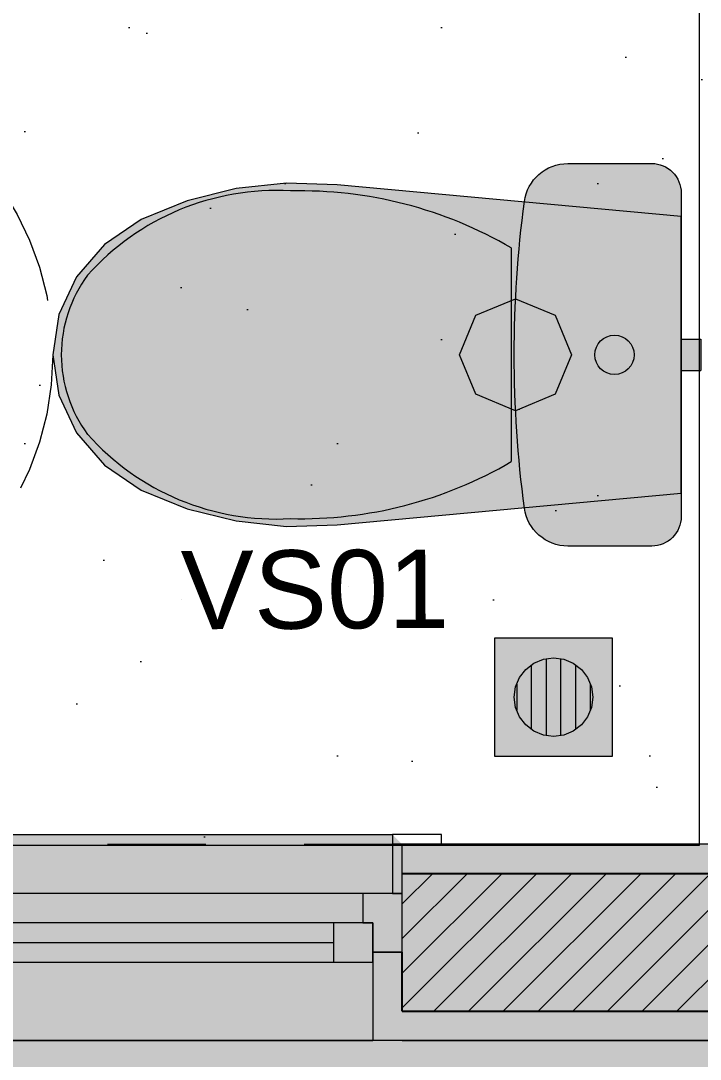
# Model space of a CAD drawing. Header units: metres. Extents: x -77 to 21.6, y -70.6 to -27.7.
# Drawn here: x -48.105 to -47.413, y -56.82 to -55.761 of the extents above; entities that cross this region are included whole.
import ezdxf

# ---------------------------------------------------------------- set-up
doc = ezdxf.new("R2010")
doc.units = ezdxf.units.M
doc.header["$MEASUREMENT"] = 0
doc.linetypes.add('Dashed', pattern=[0.07, 0.045, -0.025])
doc.linetypes.add('Hidden Line (2)', pattern=[0.195611, 0.141111, -0.0545])
for name, color, linetype in [('Janelas Archicad', 7, 'Continuous'), ('NOTAS BANCADAS', 7, 'Continuous'), ('PAREDE CONSTRUIR', 7, 'Continuous')]:
    doc.layers.add(name, color=color, linetype=linetype)
for name, color, linetype, lineweight in [('Janelas Archicad_Caneta_No__10', 7, 'Continuous', 5), ('Janelas Archicad_Caneta_No__241', 7, 'Continuous', 13), ('LAJES.EST_Caneta_No__96', 252, 'Continuous', 0), ('LOUCAS-METAIS.ARQ_Caneta_No__96', 252, 'Continuous', 0), ('NOTAS BANCADAS_Caneta_No__99', 7, 'Continuous', 20), ('PAREDE CONSTRUIR_Caneta_No__241', 7, 'Continuous', 13), ('PAREDE CONSTRUIR_Caneta_No__3', 7, 'Continuous', 25), ('RALO_Caneta_No__96', 252, 'Continuous', 0)]:
    doc.layers.add(name, color=color, linetype=linetype, lineweight=lineweight)
for name, color, linetype, lineweight, true_color in [('Janelas Archicad_Caneta_No__9', 7, 'Continuous', 5, 0x020202), ('LAJES.EST_Caneta_No__18', 7, 'Continuous', 0, 0xdfdfdf), ('LAJES.EST_Caneta_No__254', 7, 'Continuous', 0, 0xd1c9ad), ('LOUCAS-METAIS.ARQ_Caneta_No__13', 7, 'Continuous', 0, 0xaaaaaa), ('LOUCAS-METAIS.ARQ_Caneta_No__18', 7, 'Continuous', 0, 0xdfdfdf), ('RALO_Caneta_No__19', 7, 'Continuous', 0, 0xe9e9e9), ('ZONA_Caneta_No__56', 7, 'Continuous', 0, 0xffe495)]:
    doc.layers.add(name, color=color, linetype=linetype, lineweight=lineweight, true_color=true_color)
doc.styles.add('GENERATED_STYLE_1', font='arial.ttf')
pattern_1 = [(45, (0, 0.5), (-0.159099, 0.159099), [0, -0.15, 0, -0.225]), (110, (0.5, 0.5), (0.21143084, 0.07695453), [0, -0.11, 0, -0.19])]

# ---------------------------------------------------------------- blocks, each defined once
blk = doc.blocks.new('Horizontal Multi-Sash Window 26')
at = {"layer": 'Janelas Archicad', "linetype": 'Continuous', "lineweight": 0, "true_color": 0xffffff}
for points in [[(1.18, 0.01), (0.46, 0.01), (0.46, -0.03), (0.43, -0.03), (0.43, -0.06), (1.21, -0.06), (1.21, -0.03), (1.18, -0.03)], [(1.18, -0.03), (1.18, 0.01), (0.46, 0.01), (0.46, -0.03)], [(1.22, -0.03), (1.22, 0.01), (1.18, 0.01), (1.18, -0.03)], [(1.25, -0.06), (1.25, 0), (1.22, 0), (1.22, -0.03), (1.21, -0.03), (1.21, -0.06)], [(-1.25, -0.06), (-1.25, -0.11), (-1.24, -0.12), (1.24, -0.12), (1.25, -0.11), (1.25, -0.06)]]:
    blk.add_hatch(color=7, dxfattribs=at).paths.add_polyline_path(points)
at = {"layer": 'Janelas Archicad_Caneta_No__10', "color": 7, "linetype": 'Continuous', "lineweight": 5}
for p, q in [((1.24, -0.11), (1.24, -0.06)), ((1.24, -0.06), (1.25, -0.06)), ((1.25, -0.06), (1.25, -0.11)), ((1.25, -0.11), (1.24, -0.11)), ((1.24, -0.11), (1.29, -0.11)), ((1.24, -0.12), (1.24, -0.11)), ((1.29, -0.11), (1.29, -0.12)), ((1.29, -0.12), (1.24, -0.12))]:
    blk.add_line(p, q, dxfattribs=at)
at = {"layer": 'Janelas Archicad_Caneta_No__241', "color": 7, "linetype": 'Continuous', "lineweight": 13}
for p, q in [((1.25, 0.09), (1.22, 0.09)), ((1.22, 0), (1.22, 0.09)), ((1.25, 0), (1.25, -0.06)), ((1.25, -0.06), (1.25, -0.08)), ((1.25, -0.08), (1.25, -0.11)), ((1.25, -0.11), (1.29, -0.11))]:
    blk.add_line(p, q, dxfattribs=at)
at = {"layer": 'Janelas Archicad_Caneta_No__9', "color": 18, "linetype": 'Continuous', "lineweight": 5, "true_color": 0x020202}
for p, q in [((-1.22, 0.09), (1.22, 0.09)), ((0.46, 0.01), (1.18, 0.01)), ((0.46, 0.01), (1.18, 0.01)), ((1.18, -0.03), (1.18, 0.01)), ((1.18, 0.01), (1.22, 0.01)), ((1.22, 0.01), (1.22, -0.03)), ((1.22, -0.03), (1.22, 0)), ((1.22, 0), (1.25, 0)), ((0.46, -0.01), (1.18, -0.01)), ((1.18, -0.03), (0.46, -0.03)), ((1.22, -0.03), (1.18, -0.03)), ((1.21, -0.06), (1.21, -0.03)), ((1.21, -0.03), (1.22, -0.03)), ((1.21, -0.06), (0.43, -0.06)), ((1.25, -0.06), (1.21, -0.06)), ((-1.24, -0.12), (1.24, -0.12))]:
    blk.add_line(p, q, dxfattribs=at)
at = {"layer": 'Janelas Archicad_Caneta_No__9', "color": 18, "linetype": 'Dashed', "lineweight": 5, "true_color": 0x020202}
blk.add_line((-1.25, -0.11), (1.25, -0.11), dxfattribs=at)
blk = doc.blocks.new('WC Disabled 26')
at = {"layer": 'LOUCAS-METAIS.ARQ_Caneta_No__18', "linetype": 'Continuous', "lineweight": 0, "true_color": 0xdfdfdf}
for points in [[(-0.0113, -0.02), (0, -0.02), (0, 0), (-0.0113, 0)], [(0, -0.02), (0.0113, -0.02), (0.0113, 0), (0, 0)], [(0.0113, -0.02), (0.016, -0.02), (0.016, 0), (0.0113, 0)], [(-0.016, -0.02), (-0.0113, -0.02), (-0.0113, 0), (-0.016, 0)], [(0.165, -0.02), (-0.165, -0.02, 0.414214), (-0.195, -0.05), (-0.195, -0.1354, 0.375967), (-0.1562, -0.1797, 0.066259), (0.1562, -0.1797, 0.375967), (0.195, -0.1354), (0.195, -0.05, 0.414214)], [(-0.1694, -0.4734), (-0.157, -0.5232), (-0.138, -0.5701), (-0.1124, -0.6073), (-0.0794, -0.6358), (-0.041, -0.6538), (0, -0.66), (0.041, -0.6538), (0.0794, -0.6358), (0.1124, -0.6073), (0.138, -0.5701), (0.157, -0.5232), (0.1694, -0.4734), (0.1749, -0.4221), (0.1733, -0.3704), (0.141, -0.02), (-0.141, -0.02), (-0.1733, -0.3704), (-0.1749, -0.4221)]]:
    blk.add_hatch(color=254, dxfattribs=at).paths.add_polyline_path(points)
at = {"layer": 'LOUCAS-METAIS.ARQ_Caneta_No__13', "color": 253, "linetype": 'Continuous', "lineweight": 0, "true_color": 0xaaaaaa}
for p, q in [((-0.0113, 0), (0, 0)), ((0, 0), (0.0113, 0)), ((0.0113, 0), (0.016, 0)), ((0.016, -0.02), (0.016, 0)), ((-0.016, 0), (-0.0113, 0)), ((-0.016, -0.02), (-0.016, 0)), ((-0.016, -0.02), (-0.0113, -0.02)), ((-0.0113, -0.02), (0, -0.02)), ((0, -0.02), (0.0113, -0.02)), ((0.0113, -0.02), (0.016, -0.02)), ((-0.0403, -0.1484), (0, -0.1317)), ((0, -0.1317), (0.0403, -0.1484)), ((-0.057, -0.1887), (-0.0403, -0.1484)), ((0.0403, -0.1484), (0.057, -0.1887)), ((-0.0403, -0.229), (-0.057, -0.1887)), ((0.057, -0.1887), (0.0403, -0.229)), ((0, -0.193), (-0.1089, -0.193)), ((0.1089, -0.193), (0, -0.193)), ((0, -0.2457), (-0.0403, -0.229)), ((0.0403, -0.229), (0, -0.2457))]:
    blk.add_line(p, q, dxfattribs=at)
at = {"layer": 'LOUCAS-METAIS.ARQ_Caneta_No__13', "color": 253, "linetype": 'Continuous', "lineweight": 0, "true_color": 0xaaaaaa, "flags": 128}
blk.add_lwpolyline([(0.165, -0.02, -0.414214), (0.195, -0.05), (0.195, -0.1354, -0.375967), (0.1562, -0.1797, -0.066259), (-0.1562, -0.1797, -0.375967), (-0.195, -0.1354), (-0.195, -0.05, -0.414214), (-0.165, -0.02)], format="xyb", close=True, dxfattribs=at)
blk.add_lwpolyline([(-0.1694, -0.4734), (-0.157, -0.5232), (-0.138, -0.5701), (-0.1124, -0.6073), (-0.0794, -0.6358), (-0.041, -0.6538), (0, -0.66), (0.041, -0.6538), (0.0794, -0.6358), (0.1124, -0.6073), (0.138, -0.5701), (0.157, -0.5232), (0.1694, -0.4734), (0.1749, -0.4221), (0.1733, -0.3704), (0.141, -0.02), (-0.141, -0.02), (-0.1733, -0.3704), (-0.1749, -0.4221)], close=True, dxfattribs=at)
at = {"layer": 'LOUCAS-METAIS.ARQ_Caneta_No__13', "color": 253, "linetype": 'Continuous', "lineweight": 0, "true_color": 0xaaaaaa}
blk.add_circle((0, -0.088), 0.02, dxfattribs=at)
for centre, major_axis, start_param, end_param in [((0.2581, -0.4079), (0, 0.4255), 1.041392, 1.594412), ((-0.2581, -0.4079), (0, 0.4255), 4.688771, 5.241791), ((0.0895, -0.4323), (0, 0.2571), 1.515065, 2.415654), ((-0.0895, -0.4323), (0, 0.2571), 3.867528, 4.768116), ((0.0008, -0.5128), (0, 0.1386), 2.509088, 3.135732), ((-0.0008, -0.5128), (0, 0.1386), 3.147454, 3.774097)]:
    blk.add_ellipse(centre, major_axis=major_axis, ratio=0.999377, start_param=start_param, end_param=end_param, dxfattribs=at)
blk = doc.blocks.new('Rectangular Floor Drain 26')
at = {"layer": 'RALO_Caneta_No__19', "linetype": 'Continuous', "lineweight": 0, "true_color": 0xe9e9e9}
h = blk.add_hatch(color=254, dxfattribs=at)
h.paths.add_polyline_path([(-0.06, 0.06), (-0.06, -0.06), (0.06, -0.06), (0.06, 0.06)])
h.paths.add_polyline_path([(0.04, 0), (0.0386, -0.0104), (0.0346, -0.02), (0.0283, -0.0283), (0.02, -0.0346), (0.0104, -0.0386), (0, -0.04), (-0.0104, -0.0386), (-0.02, -0.0346), (-0.0283, -0.0283), (-0.0346, -0.02), (-0.0386, -0.0104), (-0.04, 0), (-0.0386, 0.0104), (-0.0346, 0.02), (-0.0283, 0.0283), (-0.02, 0.0346), (-0.0104, 0.0386), (0, 0.04), (0.0104, 0.0386), (0.02, 0.0346), (0.0283, 0.0283), (0.0346, 0.02), (0.0386, 0.0104)], flags=0)
for points in [[(-0.0283, 0.0283), (-0.0327, 0.0225), (0.0327, 0.0225), (0.0283, 0.0283), (0.02, 0.0346), (0.0131, 0.0375), (-0.0131, 0.0375), (-0.02, 0.0346)], [(-0.0131, 0.0375), (0.0131, 0.0375), (0.0104, 0.0386), (0, 0.04), (-0.0104, 0.0386)], [(-0.0386, 0.0104), (-0.039, 0.0075), (0.039, 0.0075), (0.0386, 0.0104), (0.0346, 0.02), (0.0327, 0.0225), (-0.0327, 0.0225), (-0.0346, 0.02)], [(-0.039, 0.0075), (-0.04, 0), (-0.039, -0.0075), (0.039, -0.0075), (0.04, 0), (0.039, 0.0075)], [(-0.039, -0.0075), (-0.0386, -0.0104), (-0.0346, -0.02), (-0.0327, -0.0225), (0.0327, -0.0225), (0.0346, -0.02), (0.0386, -0.0104), (0.039, -0.0075)], [(-0.0327, -0.0225), (-0.0283, -0.0283), (-0.02, -0.0346), (-0.0131, -0.0375), (0.0131, -0.0375), (0.02, -0.0346), (0.0283, -0.0283), (0.0327, -0.0225)], [(0.0131, -0.0375), (-0.0131, -0.0375), (-0.0104, -0.0386), (0, -0.04), (0.0104, -0.0386)]]:
    blk.add_hatch(color=254, dxfattribs=at).paths.add_polyline_path(points)
at = {"layer": 'RALO_Caneta_No__96', "color": 252, "linetype": 'Continuous', "lineweight": 0}
for p, q in [((-0.06, 0.06), (-0.06, -0.06)), ((0.06, 0.06), (-0.06, 0.06)), ((0.06, -0.06), (0.06, 0.06)), ((-0.0283, 0.0283), (-0.02, 0.0346)), ((-0.02, 0.0346), (-0.0104, 0.0386)), ((0.0131, 0.0375), (-0.0131, 0.0375)), ((-0.0104, 0.0386), (0, 0.04)), ((0, 0.04), (0.0104, 0.0386)), ((0.0104, 0.0386), (0.02, 0.0346)), ((0.02, 0.0346), (0.0283, 0.0283)), ((-0.0346, 0.02), (-0.0283, 0.0283)), ((-0.0327, 0.0225), (0.0327, 0.0225)), ((0.0283, 0.0283), (0.0346, 0.02)), ((-0.0386, 0.0104), (-0.0346, 0.02)), ((0.0346, 0.02), (0.0386, 0.0104)), ((-0.04, 0), (-0.0386, 0.0104)), ((-0.0386, -0.0104), (-0.04, 0)), ((0.039, 0.0075), (-0.039, 0.0075)), ((0.0386, 0.0104), (0.04, 0)), ((0.04, 0), (0.0386, -0.0104)), ((-0.039, -0.0075), (0.039, -0.0075)), ((-0.0346, -0.02), (-0.0386, -0.0104)), ((0.0386, -0.0104), (0.0346, -0.02)), ((-0.0283, -0.0283), (-0.0346, -0.02)), ((0.0346, -0.02), (0.0283, -0.0283)), ((0.0327, -0.0225), (-0.0327, -0.0225)), ((-0.02, -0.0346), (-0.0283, -0.0283)), ((0.0283, -0.0283), (0.02, -0.0346)), ((-0.0104, -0.0386), (-0.02, -0.0346)), ((-0.0131, -0.0375), (0.0131, -0.0375)), ((0, -0.04), (-0.0104, -0.0386)), ((0.0104, -0.0386), (0, -0.04)), ((0.02, -0.0346), (0.0104, -0.0386)), ((-0.06, -0.06), (0.06, -0.06))]:
    blk.add_line(p, q, dxfattribs=at)
blk = doc.blocks.new('Label_30_6', base_point=(-47.8324, -56.2766))
at = {"layer": 'NOTAS BANCADAS_Caneta_No__99', "color": 7, "lineweight": 20, "insert": (-47.693, -56.3001), "char_height": 0.08, "attachment_point": 2, "rotation": 0.323, "style": 'GENERATED_STYLE_1'}
blk.add_mtext('\\A1;{\\pqc;\\pt0,99;\\fArial|b0|i0|c0|p0;\\W1.000000;VS01\\fArial|b0|i0|c0|p0;\\W1.000000;\\A1{\\H.66x;\\S^  ;}\\fArial|b0|i0|c0|p0;\\W1.000000;\\fArial|b0|i0|c0|p0;\\W1.000000;\\A1{\\H.66x;\\S^  ;}\\fArial|b0|i0|c0|p0;\\W1.000000;\\fArial|b0|i0|c0|p0;\\W1.000000;\\fArial|b0|i0|c0|p0;\\W1.000000;\\fArial|b0|i0|c0|p0;\\W1.000000;\\fArial|b0|i0|c0|p0;\\W1.000000;\\fArial|b0|i0|c0|p0;\\W1.000000;\\fArial|b0|i0|c0|p0;\\W1.000000;\\A1{\\H.66x;\\S^  ;}\\fArial|b0|i0|c0|p0;\\W1.000000;\\fArial|b0|i0|c0|p0;\\W1.000000;\\A1{\\H.66x;\\S^  ;}\\fArial|b0|i0|c0|p0;\\W1.000000;\\fArial|b0|i0|c0|p0;\\W1.000000;\\fArial|b0|i0|c0|p0;\\W1.000000;\\fArial|b0|i0|c0|p0;\\W1.000000;\\fArial|b0|i0|c0|p0;\\W1.000000;\\fArial|b0|i0|c0|p0;\\W1.000000;\\fArial|b0|i0|c0|p0;\\W1.000000;\\A1{\\H.66x;\\S^  ;}\\fArial|b0|i0|c0|p0;\\W1.000000;\\fArial|b0|i0|c0|p0;\\W1.000000;\\A1{\\H.66x;\\S^  ;}\\fArial|b0|i0|c0|p0;\\W1.000000;\\fArial|b0|i0|c0|p0;\\W1.000000;\\fArial|b0|i0|c0|p0;\\W1.000000;\\fArial|b0|i0|c0|p0;\\W1.000000;\\fArial|b0|i0|c0|p0;\\W1.000000;\\fArial|b0|i0|c0|p0;\\W1.000000;\\fArial|b0|i0|c0|p0;\\W1.000000;\\A1{\\H.66x;\\S^  ;}\\fArial|b0|i0|c0|p0;\\W1.000000;\\fArial|b0|i0|c0|p0;\\W1.000000;\\A1{\\H.66x;\\S^  ;}\\fArial|b0|i0|c0|p0;\\W1.000000;\\fArial|b0|i0|c0|p0;\\W1.000000;\\fArial|b0|i0|c0|p0;\\W1.000000;\\fArial|b0|i0|c0|p0;\\W1.000000;\\fArial|b0|i0|c0|p0;\\W1.000000;\\fArial|b0|i0|c0|p0;\\W1.000000;\\fArial|b0|i0|c0|p0;\\W1.000000;\\A1{\\H.66x;\\S^  ;}\\fArial|b0|i0|c0|p0;\\W1.000000;\\fArial|b0|i0|c0|p0;\\W1.000000;\\A1{\\H.66x;\\S^  ;}\\fArial|b0|i0|c0|p0;\\W1.000000;\\fArial|b0|i0|c0|p0;\\W1.000000;\\fArial|b0|i0|c0|p0;\\W1.000000;\\fArial|b0|i0|c0|p0;\\W1.000000;\\fArial|b0|i0|c0|p0;\\W1.000000;\\fArial|b0|i0|c0|p0;\\W1.000000;\\fArial|b0|i0|c0|p0;\\W1.000000;\\A1{\\H.66x;\\S^  ;}\\fArial|b0|i0|c0|p0;\\W1.000000;}', dxfattribs=at)

msp = doc.modelspace()

# ---------------------------------------------------------------- hatches: boundary and pattern name
at = {"layer": 'LAJES.EST_Caneta_No__18', "linetype": 'Continuous', "lineweight": 0, "true_color": 0xdfdfdf}
h = msp.add_hatch(dxfattribs=at)
h.set_pattern_fill('Piso_Externo__0006', color=254, style=0, pattern_type=2)
h.set_pattern_definition([(45, (0, 0.6), (-0.1909188, 0.1909188), [0, -0.18, 0, -0.27]), (110, (0.6, 0.6), (0.253717, 0.09234544), [0, -0.132, 0, -0.228])])
h.paths.add_polyline_path([(-76.514, -65.1016), (-73.814, -65.1016, -0.414214), (-75.814, -67.1016), (-66.814, -67.1016, -0.414214), (-68.814, -65.1016), (-68.814, -62.301), (-68.814, -45.4002, -0.414214), (-66.514, -43.1002), (-65.914, -43.1002), (-65.914, -42.3002), (-66.514, -42.3002), (-66.514, -38.2041), (-65.114, -38.2041), (-65.114, -36.7038), (-66.514, -36.7038), (-66.514, -32.5997), (-65.114, -32.5997), (-56.714, -32.5997), (-53.814, -32.5997), (-44.014, -32.5997), (-44.014, -42.3002), (-53.814, -42.3002), (-53.814, -47.1002), (-44.014, -47.1002), (-44.014, -50.8516), (-45.6136, -50.8516), (-45.6136, -52.3506), (-44.014, -52.3506), (-44.014, -60.3006), (-48.9163, -60.3006), (-48.9163, -61.1006), (-44.3609, -61.1006), (-44.3609, -67.1016), (-44.014, -67.1016), (-41.514, -67.1016), (-41.514, -28.1016), (-41.714, -28.1016), (-41.714, -60.3006), (-43.014, -60.3006), (-43.014, -30.0016), (-66.514, -30.0016), (-66.514, -28.1016), (-76.514, -28.1016)])
h.paths.add_polyline_path([(-73.814, -45.1016), (-76.314, -45.1016), (-76.314, -43.0892), (-75.7984, -43.0908, -0.414214), (-73.8139, -45.0876)], flags=0)
h.paths.add_polyline_path([(-73.814, -45.5846, -0.009328), (-73.814, -45.6604)], flags=0)
h.paths.add_polyline_path([(-52.814, -46.3002), (-52.814, -43.1002), (-44.014, -43.1002), (-44.014, -46.3002)], flags=0)
h.paths.add_polyline_path([(-67.714, -34.1), (-76.314, -34.1), (-76.314, -32.5997), (-67.714, -32.5997)], flags=0)
at = {"layer": 'LAJES.EST_Caneta_No__254', "linetype": 'Continuous', "lineweight": 0, "true_color": 0xd1c9ad}
h = msp.add_hatch(dxfattribs=at)
h.set_pattern_fill('Haie_OD_0006', color=9, style=0, pattern_type=2)
h.set_pattern_definition(pattern_1)
h.paths.add_polyline_path([(-65.114, -47.1002), (-66.514, -47.1002), (-66.514, -60.3006), (-56.514, -60.3006), (-44.014, -60.3006), (-44.014, -56.6006), (-50.5957, -56.6006), (-50.5957, -54.2479), (-52.6157, -54.2479), (-52.6157, -52.5506), (-50.5957, -52.5506), (-45.6136, -52.5506), (-45.6136, -50.8516), (-44.014, -50.8516), (-44.014, -47.1002), (-53.814, -47.1002), (-53.814, -42.3002), (-44.014, -42.3002), (-44.014, -37.1002), (-51.174, -37.1002), (-51.174, -32.5997), (-53.814, -32.5997), (-56.714, -32.5997), (-58.7637, -32.5997), (-58.7637, -34.9038), (-63.464, -34.9038), (-63.464, -36.5038), (-65.114, -36.5038), (-65.114, -38.4037), (-63.464, -38.4037), (-63.464, -42.1002), (-65.114, -42.1002), (-65.114, -42.3002)])
h.paths.add_polyline_path([(-60.5596, -42.1002), (-60.5596, -38.4037), (-58.8637, -38.4037), (-58.8637, -42.1002)], flags=0)
h.paths.add_polyline_path([(-59.064, -48.7001), (-59.064, -47.3002), (-56.714, -47.3002), (-56.714, -48.7001)], flags=0)
at = {"layer": 'LAJES.EST_Caneta_No__96', "linetype": 'Continuous', "lineweight": 0}
h = msp.add_hatch(dxfattribs=at)
h.set_pattern_fill('Haie_OD_0006', color=252, style=0, pattern_type=2)
h.set_pattern_definition(pattern_1)
h.paths.add_polyline_path([(-52.6157, -54.2479), (-50.5157, -54.2479), (-50.5157, -56.6006), (-44.014, -56.6006), (-44.014, -52.3506), (-45.6136, -52.3506), (-45.6136, -52.5506), (-45.8324, -52.5506), (-50.5157, -52.5506), (-52.6157, -52.5506)])
at = {"layer": 'PAREDE CONSTRUIR', "linetype": 'Continuous', "lineweight": 0, "true_color": 0xffffff}
for points in [[(-47.0182, -56.6006), (-47.7165, -56.6006), (-47.7165, -56.6306), (-47.0182, -56.6306)], [(-47.7465, -56.8006), (-47.7465, -56.7106), (-50.1865, -56.7106), (-50.1865, -56.8006)], [(-47.7165, -56.8006), (-47.7165, -56.7706), (-47.7165, -56.7106), (-47.7465, -56.7106), (-47.7465, -56.8006)], [(-47.7165, -56.7706), (-47.7165, -56.8006), (-47.0182, -56.8006), (-47.0182, -56.7706)]]:
    msp.add_hatch(color=7, dxfattribs=at).paths.add_polyline_path(points)
at = {"layer": 'PAREDE CONSTRUIR', "linetype": 'Continuous', "lineweight": 0, "true_color": 0x000000}
h = msp.add_hatch(dxfattribs=at)
h.set_pattern_fill('common_brick_0006', color=18, style=0, pattern_type=2)
h.set_pattern_definition([(45, (0, 0), (-0.0176776695, 0.0176776695), [])])
h.paths.add_polyline_path([(-47.7165, -56.7106), (-47.7165, -56.7706), (-47.0182, -56.7706), (-47.0182, -56.7106), (-47.0182, -56.6506), (-47.0182, -56.6306), (-47.7165, -56.6306), (-47.7165, -56.6506)])

# ---------------------------------------------------------------- linework, layer by layer
at = {"layer": 'LOUCAS-METAIS.ARQ_Caneta_No__96', "color": 252, "linetype": 'Hidden Line (2)', "lineweight": 0}
msp.add_circle((-48.3724, -56.1016), 0.3, dxfattribs=at)
at = {"layer": 'PAREDE CONSTRUIR_Caneta_No__241', "color": 7, "linetype": 'Continuous', "lineweight": 13}
for p, q in [((-47.7165, -56.6006), (-47.6765, -56.6006)), ((-47.7165, -56.6306), (-47.7165, -56.6006)), ((-47.7165, -56.6506), (-47.7165, -56.6306)), ((-47.7165, -56.7106), (-47.7165, -56.6506)), ((-47.7465, -56.7106), (-47.7465, -56.8006)), ((-47.7165, -56.7106), (-47.7465, -56.7106)), ((-47.7165, -56.8006), (-47.7465, -56.8006))]:
    msp.add_line(p, q, dxfattribs=at)
at = {"layer": 'PAREDE CONSTRUIR_Caneta_No__241', "color": 7, "linetype": 'Continuous', "lineweight": 13, "flags": 128}
for points in [[(-47.0182, -56.6006), (-47.7165, -56.6006)], [(-47.7165, -56.8006), (-47.0182, -56.8006)]]:
    msp.add_lwpolyline(points, dxfattribs=at)
at = {"layer": 'PAREDE CONSTRUIR_Caneta_No__3', "color": 7, "linetype": 'Continuous', "lineweight": 25}
for p, q in [((-47.0182, -56.6306), (-47.7165, -56.6306)), ((-47.7165, -56.7706), (-47.7165, -56.7106)), ((-47.7165, -56.7706), (-47.0182, -56.7706))]:
    msp.add_line(p, q, dxfattribs=at)
at = {"layer": 'ZONA_Caneta_No__56', "color": 41, "linetype": 'Continuous', "lineweight": 0, "true_color": 0xffe495, "flags": 128}
for points in [[(-47.4137, -52.5506), (-50.5117, -52.5506), (-50.5117, -56.6016), (-47.4137, -56.6016)], [(-44.014, -60.3006), (-44.014, -56.8006), (-56.514, -56.8006), (-56.514, -60.3006)]]:
    msp.add_lwpolyline(points, close=True, dxfattribs=at)

# ---------------------------------------------------------------- block references
at = {"layer": 'Janelas Archicad', "color": 18, "linetype": 'Continuous', "lineweight": 5, "true_color": 0x020202, "xscale": -1, "rotation": 180}
msp.add_blockref('Horizontal Multi-Sash Window 26', (-48.9665, -56.7106), dxfattribs=at)
at = {"layer": 'LOUCAS-METAIS.ARQ_Caneta_No__13', "color": 253, "linetype": 'Continuous', "lineweight": 0, "true_color": 0xaaaaaa, "rotation": 270.0001905508873}
msp.add_blockref('WC Disabled 26', (-47.4124, -56.1016), dxfattribs=at)
at = {"layer": 'NOTAS BANCADAS', "color": 251, "linetype": 'Continuous', "lineweight": 5, "true_color": 0x6b6b6b}
msp.add_blockref('Label_30_6', (-47.8324, -56.2766), dxfattribs=at)
at = {"layer": 'RALO_Caneta_No__96', "color": 252, "linetype": 'Continuous', "lineweight": 0, "rotation": 90.00019055088734}
msp.add_blockref('Rectangular Floor Drain 26', (-47.5624, -56.4506), dxfattribs=at)

doc.saveas('drawing.dxf')
